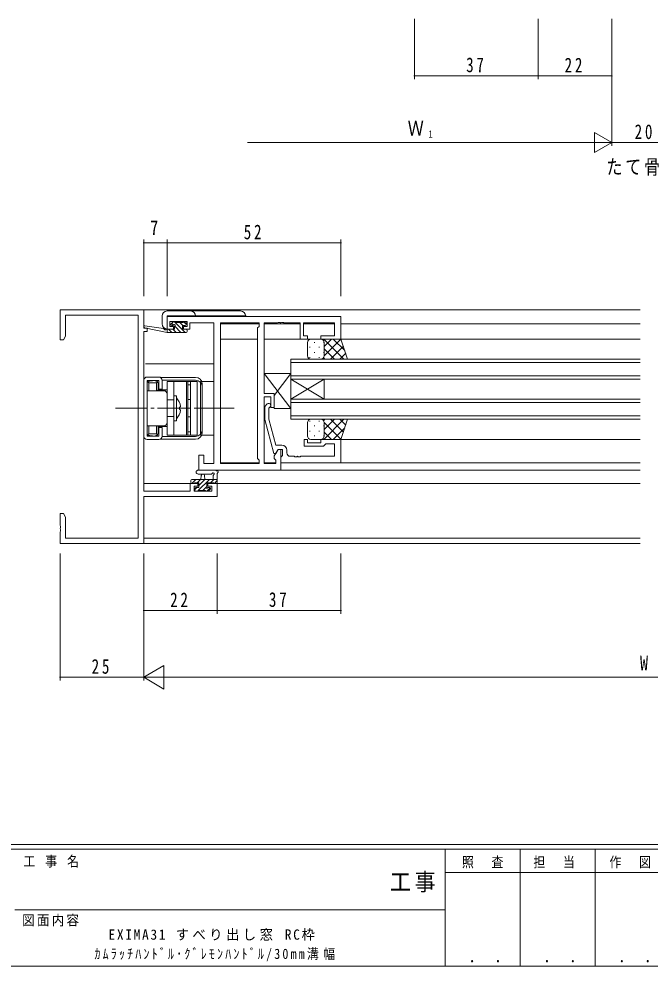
# Model space of a CAD drawing. Units: millimetres on the paper. Extents: x -397 to 397, y -282 to 282.
# Drawn here: x -6.2 to 182.6, y -282.1 to 1.3 of the extents above; entities that cross this region are included whole.
import ezdxf
from ezdxf.enums import TextEntityAlignment as Align

# ---------------------------------------------------------------- set-up
doc = ezdxf.new("R2010")
doc.units = ezdxf.units.MM
doc.linetypes.add('USER2', pattern=[13, 10, -1, 1, -1])
doc.linetypes.add('USER4', pattern=[4, 3, -1])
for name, color, linetype, lineweight in [('0-1_YKK_ZWAK', 7, 'Continuous', 18), ('0-3_YKK_11', 7, 'Continuous', 18), ('0-4_YKK_12', 2, 'Continuous', 18), ('0-6_YKK_13', 4, 'Continuous', 18), ('0-7_YKK_D', 6, 'Continuous', 18)]:
    doc.layers.add(name, color=color, linetype=linetype, lineweight=lineweight)
doc.layers.add('0-2_USER1', color=7, linetype='Continuous')
doc.styles.add('ＭＳ ゴシック', font='')
doc.styles.get('ＭＳ ゴシック').set_extended_font_data('MS Gothic')

msp = doc.modelspace()

# ---------------------------------------------------------------- linework, layer by layer
at = {"layer": '0-1_YKK_ZWAK'}
for p, q in [((376.092, -245.688), (-393.908, -245.688)), ((338.292, -247.088), (-393.908, -247.088)), ((121.292, -247.088), (121.292, -282.088)), ((143.692, -247.088), (143.692, -282.088)), ((166.092, -247.088), (166.092, -282.088)), ((189.476, -254.087), (121.292, -254.087)), ((-7.508, -265.287), (121.292, -265.287)), ((-393.908, -282.088), (338.292, -282.088))]:
    msp.add_line(p, q, dxfattribs=at)
at = {"layer": '0-3_YKK_11'}
for p, q in [((6.092, -85.688), (31.092, -85.688)), ((6.092, -94.688), (6.092, -85.688)), ((29.462, -87.318), (7.722, -87.318)), ((7.722, -87.318), (7.722, -93.596)), ((29.462, -154.058), (29.462, -87.318)), ((31.092, -85.688), (31.092, -91.188)), ((38.092, -87.688), (90.092, -87.688)), ((38.092, -91.488), (38.092, -87.688)), ((90.092, -87.688), (90.092, -94.488)), ((44.092, -89.188), (38.892, -89.188)), ((39.992, -90.688), (39.992, -91.488)), ((42.992, -91.488), (42.992, -90.688)), ((52.092, -89.618), (44.892, -89.618)), ((44.892, -89.618), (44.892, -90.418)), ((44.892, -90.418), (44.892, -91.488)), ((52.092, -131.758), (52.092, -89.618)), ((54.022, -89.618), (65.592, -89.618)), ((54.022, -131.758), (54.022, -89.618)), ((54.022, -131.758), (54.022, -89.618)), ((71.134, -89.618), (67.092, -89.618)), ((67.092, -89.618), (67.092, -110.788)), ((72.317, -89.498), (72.134, -89.618)), ((77.892, -89.618), (73.05, -89.618)), ((77.892, -94.488), (77.892, -89.618)), ((78.892, -89.618), (78.892, -93.488)), ((88.162, -89.618), (78.892, -89.618)), ((31.092, -91.188), (32.092, -91.188)), ((32.092, -92.188), (31.092, -92.188)), ((31.092, -92.188), (31.092, -139.958)), ((32.092, -91.188), (32.092, -92.188)), ((39.992, -91.488), (38.092, -91.488)), ((44.892, -91.488), (42.992, -91.488)), ((65.162, -91.118), (65.162, -130.258)), ((90.092, -94.488), (84.092, -94.488)), ((67.092, -110.788), (70.092, -110.788)), ((69.092, -111.788), (67.092, -111.788)), ((67.092, -111.788), (67.092, -131.758)), ((69.092, -114.988), (69.092, -111.788)), ((70.092, -110.788), (70.092, -114.988)), ((68.492, -115.136), (68.916, -114.712)), ((68.492, -118.426), (68.492, -115.136)), ((70.092, -114.988), (69.092, -114.988)), ((67.292, -118.584), (69.999, -128.688)), ((70.571, -126.188), (68.492, -118.426)), ((84.092, -124.488), (84.092, -125.488)), ((90.092, -124.488), (84.092, -124.488)), ((90.092, -131.488), (90.092, -124.488)), ((70.162, -129.445), (71.292, -127.488)), ((72.392, -126.188), (70.571, -126.188)), ((71.292, -127.488), (72.092, -127.488)), ((71.292, -127.488), (72.592, -127.488)), ((72.092, -127.488), (72.092, -133.688)), ((72.592, -127.488), (72.592, -129.288)), ((79.092, -126.488), (84.892, -126.488)), ((84.092, -125.488), (80.092, -125.488)), ((88.162, -125.788), (88.162, -129.558)), ((47.592, -129.188), (49.092, -129.188)), ((47.592, -133.688), (47.592, -129.188)), ((49.092, -129.188), (49.092, -131.758)), ((72.392, -129.488), (72.092, -129.788)), ((72.092, -129.788), (72.092, -131.488)), ((72.592, -129.288), (72.392, -129.488)), ((73.892, -128.558), (73.892, -127.688)), ((88.162, -129.558), (78.05, -129.558)), ((49.092, -131.758), (52.092, -131.758)), ((65.592, -131.758), (54.022, -131.758)), ((67.092, -131.758), (70.592, -131.758)), ((72.092, -131.488), (90.092, -131.488)), ((72.092, -133.688), (47.592, -133.688)), ((50.292, -138.488), (50.292, -137.688)), ((50.292, -137.688), (53.092, -137.688)), ((51.462, -138.488), (50.292, -138.488)), ((51.462, -139.958), (51.462, -138.488)), ((53.092, -137.688), (53.092, -141.588)), ((31.092, -139.958), (44.992, -139.958)), ((31.092, -141.588), (31.092, -155.688)), ((53.092, -141.588), (31.092, -141.588)), ((46.192, -139.958), (51.462, -139.958)), ((7.722, -147.779), (7.722, -154.058)), ((6.092, -152.146), (6.212, -151.963)), ((6.092, -155.688), (6.092, -152.146)), ((6.212, -151.963), (6.212, -151.413)), ((31.092, -155.688), (6.092, -155.688)), ((7.722, -154.058), (29.462, -154.058))]:
    msp.add_line(p, q, dxfattribs=at)
for points in [[(38.892, -89.188), (38.892, -90.688), (39.992, -90.688)], [(42.992, -90.688), (44.092, -90.688), (44.092, -89.188)], [(65.592, -89.618), (65.592, -90.688), (65.162, -91.118)], [(72.134, -89.618), (72.05, -89.618), (71.867, -89.498), (71.317, -89.498), (71.134, -89.618)], [(73.05, -89.618), (72.867, -89.498), (72.317, -89.498)], [(84.092, -94.488), (84.092, -93.488), (88.162, -93.488), (88.162, -89.618)], [(78.892, -93.488), (80.092, -93.488), (80.092, -94.488), (77.892, -94.488)], [(7.722, -93.596), (7.092, -94.688), (6.092, -94.688)], [(68.068, -113.863), (67.292, -114.639), (67.292, -118.584)], [(80.092, -125.488), (80.092, -124.488), (79.092, -124.488), (79.092, -126.488)], [(69.999, -128.688), (70.599, -128.688), (71.292, -127.488)], [(84.892, -126.488), (85.392, -125.988), (85.592, -125.788), (88.162, -125.788)], [(65.162, -130.258), (65.592, -130.688), (65.592, -131.758)], [(70.592, -131.758), (70.592, -130.688), (70.162, -130.258), (70.162, -129.445)], [(78.05, -129.558), (77.867, -129.678), (77.317, -129.678), (77.134, -129.558), (77.05, -129.558), (76.867, -129.678), (76.317, -129.678), (76.134, -129.558), (74.892, -129.558)], [(44.992, -139.958), (44.992, -137.688), (47.292, -137.688), (47.292, -138.488), (46.192, -138.488), (46.192, -139.958)], [(6.212, -151.413), (6.092, -151.229), (6.092, -151.146), (6.212, -150.963), (6.212, -150.413), (6.092, -150.229), (6.092, -146.688), (7.092, -146.688), (7.722, -147.779)]]:
    msp.add_lwpolyline(points, dxfattribs=at)
for centre, radius, start, end in [((68.492, -114.288), 0.6, 314.99999, 135.00001), ((72.392, -127.688), 1.5, 0.00001, 89.99999), ((74.892, -128.558), 1, 180.00001, 269.99999)]:
    msp.add_arc(centre, radius, start, end, dxfattribs=at)
at = {"layer": '0-4_YKK_12'}
for p, q in [((30.792, -85.688), (179.592, -85.688)), ((65.59, -89.888), (54.023, -89.888)), ((77.89, -89.888), (67.093, -89.888)), ((88.16, -89.888), (78.893, -89.888)), ((90.092, -89.888), (179.592, -89.888)), ((65.162, -94.488), (54.022, -94.488)), ((67.092, -94.488), (179.592, -94.488)), ((31.592, -101.888), (52.092, -101.888)), ((75.092, -100.488), (75.092, -106.488)), ((75.092, -100.488), (179.592, -100.488)), ((75.092, -101.488), (179.592, -101.488)), ((75.092, -105.488), (179.592, -105.488)), ((75.092, -106.488), (75.092, -112.488)), ((75.092, -106.488), (85.092, -112.488)), ((75.092, -112.488), (85.092, -106.488)), ((75.092, -106.488), (179.592, -106.488)), ((85.092, -106.488), (85.092, -112.488)), ((75.092, -118.488), (75.092, -112.488)), ((75.092, -112.488), (179.592, -112.488)), ((75.092, -113.488), (179.592, -113.488)), ((75.092, -117.488), (179.592, -117.488)), ((75.092, -118.488), (179.592, -118.488)), ((89.592, -124.488), (179.592, -124.488)), ((65.59, -131.488), (54.023, -131.488)), ((70.59, -131.488), (67.093, -131.488)), ((72.092, -131.488), (179.592, -131.488)), ((71.792, -133.688), (179.592, -133.688)), ((31.092, -137.688), (47.592, -137.688)), ((49.992, -137.688), (179.592, -137.688)), ((30.792, -155.688), (179.592, -155.688)), ((31.092, -154.058), (179.592, -154.058))]:
    msp.add_line(p, q, dxfattribs=at)
at = {"layer": '0-6_YKK_13'}
for p, q in [((36.59, -87.568), (36.59, -89.968)), ((60.09, -86.068), (38.09, -86.068)), ((38.09, -87.568), (61.59, -87.568)), ((38.09, -91.468), (38.09, -87.568)), ((36.98, -91.314), (31.438, -90.491)), ((39.78, -89.376), (39.28, -89.876)), ((40.02, -90.32), (39.428, -89.728)), ((39.492, -90.388), (39.831, -90.388)), ((40.592, -89.288), (39.992, -89.288)), ((43.535, -92.488), (40.335, -89.288)), ((42.188, -92.488), (40.359, -90.659)), ((42.792, -89.488), (40.792, -89.488)), ((42.782, -90.388), (41.882, -89.488)), ((42.692, -90.388), (43.492, -90.388)), ((42.692, -91.488), (42.692, -90.388)), ((43.492, -89.288), (42.992, -89.288)), ((43.792, -90.051), (43.029, -89.288)), ((43.792, -90.088), (43.792, -89.588)), ((38.094, -92.488), (31.333, -91.081)), ((40.292, -91.488), (38.094, -91.488)), ((38.147, -92.488), (38.094, -92.435)), ((43.792, -92.488), (38.094, -92.488)), ((39.494, -92.488), (38.494, -91.488)), ((40.841, -92.488), (39.841, -91.488)), ((40.292, -90.849), (40.292, -91.488)), ((43.792, -91.488), (42.692, -91.488)), ((44.07, -91.676), (43.903, -91.509)), ((44.092, -92.188), (44.092, -91.788)), ((80.092, -99.488), (80.092, -95.488)), ((81.092, -94.488), (84.092, -94.488)), ((82.172, -95.408), (82.172, -95.608)), ((90.092, -94.488), (84.092, -94.488)), ((84.405, -94.538), (84.455, -94.488)), ((84.96, -94.488), (90.96, -100.488)), ((85.002, -95.408), (85.002, -95.608)), ((85.092, -96.679), (87.284, -94.488)), ((85.092, -99.508), (90.097, -94.503)), ((85.092, -95.488), (85.092, -99.488)), ((85.092, -95.488), (85.092, -99.488)), ((87.788, -94.488), (91.243, -97.943)), ((92.092, -100.488), (90.092, -94.488)), ((80.757, -96.823), (80.757, -97.023)), ((82.172, -98.438), (82.172, -98.638)), ((83.587, -96.823), (83.587, -97.023)), ((85.002, -98.438), (85.002, -98.638)), ((85.092, -97.448), (88.132, -100.488)), ((86.94, -100.488), (90.804, -96.624)), ((89.769, -100.488), (91.511, -98.745)), ((80.757, -99.853), (80.757, -100.053)), ((84.092, -100.488), (81.092, -100.488)), ((83.587, -99.853), (83.587, -100.053)), ((84.092, -100.488), (92.092, -100.488)), ((84.112, -100.488), (84.112, -100.487)), ((84.897, -100.081), (85.303, -100.488)), ((75.092, -104.788), (67.092, -104.788)), ((67.092, -104.788), (67.092, -110.788)), ((75.092, -115.288), (67.092, -104.788)), ((75.092, -104.788), (70.092, -111.351)), ((75.092, -115.288), (75.092, -104.788)), ((31.092, -123.538), (31.092, -106.838)), ((32.092, -105.838), (35.592, -105.838)), ((35.592, -106.838), (32.092, -106.838)), ((32.092, -123.538), (32.092, -106.838)), ((32.592, -107.538), (32.297, -107.243)), ((32.592, -107.538), (32.592, -109.938)), ((32.792, -107.038), (32.892, -107.038)), ((32.892, -107.038), (32.892, -106.938)), ((32.892, -106.938), (33.692, -106.938)), ((33.692, -106.838), (34.692, -106.838)), ((33.692, -106.838), (33.692, -106.938)), ((34.692, -106.838), (34.692, -107.038)), ((34.892, -107.538), (35.187, -107.243)), ((35.592, -106.838), (35.592, -109.438)), ((46.592, -105.938), (36.028, -105.938)), ((46.592, -106.788), (36.58, -106.788)), ((36.592, -109.438), (36.592, -106.838)), ((38.092, -107.188), (44.292, -107.188)), ((38.092, -123.188), (38.092, -107.188)), ((40.092, -123.188), (40.092, -107.188)), ((43.892, -107.188), (47.092, -107.188)), ((43.892, -123.188), (43.892, -107.188)), ((44.292, -107.188), (44.292, -123.188)), ((45.092, -123.188), (45.092, -107.188)), ((47.092, -107.188), (47.092, -123.188)), ((52.09, -107.188), (48.09, -107.188)), ((48.09, -107.188), (48.09, -123.188)), ((52.09, -123.188), (52.09, -107.188)), ((32.092, -122.638), (32.092, -107.738)), ((37.092, -109.938), (32.092, -109.938)), ((35.392, -109.688), (35.142, -109.938)), ((35.392, -109.688), (35.392, -107.738)), ((35.392, -109.688), (38.092, -109.688)), ((36.592, -109.438), (35.592, -109.438)), ((36.592, -109.688), (36.342, -109.938)), ((36.592, -109.688), (36.592, -109.938)), ((44.292, -108.188), (45.092, -108.188)), ((44.292, -122.188), (44.292, -108.188)), ((45.092, -108.188), (45.092, -122.188)), ((48.592, -107.938), (48.592, -122.438)), ((38.092, -110.938), (38.092, -119.438)), ((40.087, -111.438), (40.892, -111.438)), ((40.092, -112.688), (40.092, -111.438)), ((40.892, -111.438), (40.892, -118.938)), ((67.092, -110.788), (70.092, -110.788)), ((70.092, -110.788), (70.092, -115.288)), ((42.089, -114.64), (41.792, -114.938)), ((41.792, -115.438), (41.792, -114.938)), ((42.089, -115.735), (41.792, -115.438)), ((48.592, -115.188), (47.092, -115.188)), ((70.092, -115.288), (75.092, -115.288)), ((40.892, -118.938), (40.087, -118.938)), ((40.092, -118.938), (40.092, -117.688)), ((80.757, -119.123), (80.757, -118.923)), ((84.092, -118.488), (81.092, -118.488)), ((83.587, -119.123), (83.587, -118.923)), ((84.092, -118.488), (92.092, -118.488)), ((84.112, -118.488), (84.112, -118.488)), ((84.897, -118.894), (85.303, -118.488)), ((84.96, -124.488), (90.96, -118.488)), ((85.092, -121.527), (88.132, -118.488)), ((86.94, -118.488), (90.804, -122.351)), ((89.769, -118.488), (91.511, -120.23)), ((92.092, -118.488), (90.092, -124.488)), ((37.092, -120.438), (32.092, -120.438)), ((32.592, -120.438), (32.592, -122.838)), ((34.892, -120.438), (34.892, -122.838)), ((35.392, -120.688), (35.142, -120.438)), ((35.392, -120.688), (38.092, -120.688)), ((35.392, -122.638), (35.392, -120.688)), ((36.592, -120.938), (35.592, -120.938)), ((35.592, -120.938), (35.592, -123.538)), ((36.342, -120.438), (36.592, -120.688)), ((36.592, -120.438), (36.592, -120.688)), ((36.592, -123.538), (36.592, -120.938)), ((80.092, -119.488), (80.092, -123.488)), ((82.172, -120.538), (82.172, -120.338)), ((85.002, -120.538), (85.002, -120.338)), ((85.092, -119.467), (90.097, -124.473)), ((85.092, -123.488), (85.092, -119.488)), ((85.092, -123.488), (85.092, -119.488)), ((87.788, -124.488), (91.243, -121.033)), ((35.592, -123.538), (32.092, -123.538)), ((35.592, -124.538), (32.092, -124.538)), ((32.792, -123.338), (32.892, -123.338)), ((32.892, -123.338), (32.892, -123.438)), ((32.892, -123.438), (33.692, -123.438)), ((33.692, -123.538), (33.692, -123.438)), ((33.692, -123.538), (34.692, -123.538)), ((34.692, -123.538), (34.692, -123.338)), ((34.892, -122.838), (35.187, -123.133)), ((46.592, -124.438), (36.028, -124.438)), ((46.592, -123.588), (36.58, -123.588)), ((44.292, -123.188), (38.092, -123.188)), ((47.092, -123.188), (43.892, -123.188)), ((45.092, -122.188), (44.292, -122.188)), ((80.757, -122.153), (80.757, -121.953)), ((81.092, -124.488), (84.092, -124.488)), ((82.172, -123.568), (82.172, -123.368)), ((83.587, -122.153), (83.587, -121.953)), ((90.092, -124.488), (84.092, -124.488)), ((84.405, -124.437), (84.455, -124.488)), ((85.002, -123.568), (85.002, -123.368)), ((85.092, -122.296), (87.284, -124.488)), ((47.364, -133.688), (52.526, -133.688)), ((47.364, -134.888), (51.325, -134.89)), ((48.192, -136.488), (48.294, -135.343)), ((49.392, -136.488), (49.29, -135.343)), ((51.892, -135.307), (51.892, -136.488)), ((53.092, -137.388), (53.092, -134.707)), ((45.192, -136.788), (45.192, -137.388)), ((45.487, -137.688), (46.687, -136.488)), ((53.092, -136.488), (45.492, -136.488)), ((45.492, -137.688), (46.092, -137.688)), ((47.034, -137.488), (48.034, -136.488)), ((47.428, -139.788), (50.728, -136.488)), ((47.592, -138.277), (49.381, -136.488)), ((48.775, -139.788), (49.755, -138.808)), ((49.992, -137.488), (51.992, -137.488)), ((49.992, -138.427), (49.992, -137.488)), ((51.075, -137.488), (52.075, -136.488)), ((52.192, -137.688), (52.792, -137.688)), ((52.222, -137.688), (53.092, -136.818)), ((46.392, -139.477), (46.981, -138.888)), ((46.392, -139.188), (46.392, -139.688)), ((46.692, -139.988), (47.192, -139.988)), ((47.233, -139.983), (47.388, -139.828)), ((47.392, -139.788), (49.492, -139.788)), ((49.692, -139.988), (50.292, -139.988)), ((49.922, -139.988), (50.966, -138.944)), ((50.792, -138.888), (50.453, -138.888)), ((50.504, -139.9), (51.004, -139.4))]:
    msp.add_line(p, q, dxfattribs=at)
at = {"layer": '0-6_YKK_13', "linetype": 'USER4'}
for p, q in [((40.092, -112.688), (38.092, -112.688)), ((44.292, -112.588), (45.092, -112.588)), ((40.092, -117.688), (38.092, -117.688)), ((44.292, -117.788), (45.092, -117.788))]:
    msp.add_line(p, q, dxfattribs=at)
at = {"layer": '0-6_YKK_13', "linetype": 'USER2'}
msp.add_line((58.172, -115.188), (22.683, -115.188), dxfattribs=at)
at = {"layer": '0-6_YKK_13'}
for points in [[(38.094, -92.488), (38.094, -91.488), (38.007, -91.474)], [(34.892, -109.938), (34.892, -107.538), (32.592, -107.538)], [(34.892, -122.838), (32.592, -122.838), (32.297, -123.133)], [(48.09, -123.188), (52.09, -123.188), (48.09, -123.188)], [(46.292, -137.488), (47.592, -137.488), (47.592, -138.888), (46.692, -138.888)]]:
    msp.add_lwpolyline(points, dxfattribs=at)
for centre, radius, start, end in [((38.09, -87.568), 1.5, 90, 180), ((45.09, -87.568), 1.5, 0, 90), ((60.09, -87.568), 1.5, 0, 90), ((31.394, -90.788), 0.3, 81.55064, 258.25019), ((38.09, -89.968), 1.5, 180, 270), ((39.492, -90.088), 0.3, 135, 270), ((39.992, -89.588), 0.3, 90, 135), ((39.831, -90.088), 0.3, 270, 326.94427), ((40.292, -90.388), 0.25, 303.05573, 146.94427), ((40.592, -90.849), 0.3, 123.05573, 180), ((40.592, -89.488), 0.2, 0, 90), ((42.992, -89.488), 0.2, 90, 180), ((43.492, -89.588), 0.3, 0, 90), ((43.492, -90.088), 0.3, 270, 0), ((36.936, -91.611), 0.3, 21.55064, 81.55064), ((37.494, -91.391), 0.3, 201.55064, 320.80246), ((37.959, -91.77), 0.3, 80.80246, 140.80246), ((43.792, -91.788), 0.3, 0, 90), ((43.792, -92.188), 0.3, 270, 0), ((81.092, -95.488), 1, 89.9999, 179.9999), ((84.092, -95.488), 1, 359.9999, 89.9999), ((84.092, -95.488), 1, 359.9999, 89.9999), ((81.092, -99.488), 1, 179.9999, 269.9999), ((84.092, -99.488), 1, 269.9999, 359.9999), ((84.092, -99.488), 1, 269.9999, 359.9999), ((32.092, -106.838), 1, 90, 180), ((32.792, -107.738), 0.7, 90, 180), ((34.692, -107.738), 0.7, 0, 90), ((35.592, -106.838), 1, 0, 90), ((46.592, -107.938), 2, 0, 90), ((46.592, -108.788), 2, 0, 90), ((37.092, -110.938), 1, 0, 90), ((37.512, -115.188), 4.61, 6.81933, 42.84561), ((37.512, -115.188), 4.61, 317.15439, 353.18067), ((81.092, -119.488), 1, 90.0001, 180.0001), ((84.092, -119.488), 1, 0.0001, 90.0001), ((84.092, -119.488), 1, 0.0001, 90.0001), ((37.092, -119.438), 1, 270, 0), ((46.592, -121.588), 2, 270, 0), ((32.092, -123.538), 1, 180, 270), ((32.792, -122.638), 0.7, 180, 270), ((34.692, -122.638), 0.7, 270, 0), ((35.592, -123.538), 1, 270, 0), ((46.592, -122.438), 2, 270, 0), ((81.092, -123.488), 1, 180.0001, 270.0001), ((84.092, -123.488), 1, 270.0001, 0.0001), ((84.092, -123.488), 1, 270.0001, 0.0001), ((47.364, -134.288), 0.6, 89.95977, 269.95977), ((48.792, -135.388), 0.5, 5.09207, 174.90793), ((51.325, -134.59), 0.3, 269.95977, 340.81024), ((51.892, -134.788), 0.3, 300, 160.81024), ((52.192, -135.307), 0.3, 120, 180), ((52.526, -133.988), 0.3, 40.52878, 90), ((52.982, -133.598), 0.3, 220.52878, 280.52878), ((53.092, -134.188), 0.3, 300, 100.52878), ((53.392, -134.707), 0.3, 120, 180), ((45.492, -136.788), 0.3, 90, 180), ((45.492, -137.388), 0.3, 180, 270), ((46.092, -137.488), 0.2, 270, 0), ((49.992, -138.888), 0.25, 123.05573, 326.94427), ((49.692, -138.427), 0.3, 303.05573, 0), ((52.192, -137.488), 0.2, 180, 270), ((52.792, -137.388), 0.3, 270, 0), ((46.692, -139.188), 0.3, 90, 180), ((46.692, -139.688), 0.3, 180, 270), ((47.192, -139.788), 0.2, 270, 0), ((49.692, -139.788), 0.2, 180, 270), ((50.453, -139.188), 0.3, 90, 146.94427), ((50.292, -139.688), 0.3, 270, 315), ((50.792, -139.188), 0.3, 315, 90)]:
    msp.add_arc(centre, radius, start, end, dxfattribs=at)
at = {"layer": '0-7_YKK_D'}
for p, q in [((112.092, 1.312), (112.092, -16.688)), ((149.092, 1.312), (149.092, -16.688)), ((149.092, 1.312), (149.092, -16.688)), ((171.092, 1.312), (171.092, -16.688)), ((171.092, 1.312), (171.092, -36.688)), ((171.092, 1.312), (171.092, -36.687)), ((149.092, -15.688), (112.092, -15.688)), ((171.092, -15.688), (149.092, -15.688)), ((62.092, -35.688), (165.092, -35.687)), ((171.092, -35.687), (160.7, -35.688)), ((171.092, -35.687), (165.896, -38.687)), ((191.092, -35.688), (171.092, -35.688)), ((31.092, -81.688), (31.092, -64.688)), ((38.092, -81.688), (38.092, -64.688)), ((38.092, -81.688), (38.092, -64.688)), ((90.092, -81.688), (90.092, -64.688)), ((31.092, -65.688), (38.092, -65.688)), ((38.092, -65.688), (90.092, -65.688)), ((6.092, -158.688), (6.092, -196.688)), ((31.092, -158.688), (31.092, -196.688)), ((31.092, -158.688), (31.092, -196.688)), ((31.092, -158.688), (31.092, -176.688)), ((53.092, -158.688), (53.092, -176.688)), ((53.092, -158.688), (53.092, -176.688)), ((90.092, -158.688), (90.092, -176.688)), ((31.092, -175.688), (53.092, -175.688)), ((53.092, -175.688), (90.092, -175.688)), ((31.092, -195.688), (37.154, -192.188)), ((6.092, -195.688), (31.092, -195.688)), ((31.092, -195.688), (43.216, -195.688)), ((324.092, -195.688), (38.092, -195.688))]:
    msp.add_line(p, q, dxfattribs=at)
for points in [[(171.092, -35.687), (165.896, -32.687), (165.896, -38.687)], [(31.092, -195.688), (37.154, -199.188), (37.154, -192.188)]]:
    msp.add_lwpolyline(points, dxfattribs=at)
for centre, start, end in [((112.092, -15.688), 0, 180), ((112.092, -15.688), 180, 0), ((149.092, -15.688), 0, 180), ((149.092, -15.688), 0, 180), ((149.092, -15.688), 180, 0), ((149.092, -15.688), 180, 0), ((171.092, -15.688), 0, 180), ((171.092, -15.688), 180, 0), ((31.092, -65.688), 0, 180), ((31.092, -65.688), 180, 0), ((38.092, -65.688), 0, 180), ((38.092, -65.688), 0, 180), ((38.092, -65.688), 180, 0), ((38.092, -65.688), 180, 0), ((90.092, -65.688), 0, 180), ((90.092, -65.688), 180, 0), ((31.092, -175.688), 0, 180), ((31.092, -175.688), 180, 0), ((53.092, -175.688), 0, 180), ((53.092, -175.688), 0, 180), ((53.092, -175.688), 180, 0), ((53.092, -175.688), 180, 0), ((90.092, -175.688), 0, 180), ((90.092, -175.688), 180, 0), ((6.092, -195.688), 0, 180), ((6.092, -195.688), 180, 0)]:
    msp.add_arc(centre, 0.106, start, end, dxfattribs=at)

# ---------------------------------------------------------------- texts
at = {"layer": '0-1_YKK_ZWAK', "attachment_point": 7, "style": 'ＭＳ ゴシック'}
for s, insert, char_height in [('\\T1.22;\\W0.85;工\\~事\\~名', (-4.896, -252.62), 3.079), ('\\T1.24;\\W0.85;照\\~\\~査', (126.281, -252.868), 3.079), ('\\T1.24;\\W0.85;担\\~\\~当', (147.646, -252.868), 3.079), ('\\T1.24;\\W0.85;作\\~\\~図', (170.412, -252.85), 3.079), ('\\T1.17;\\W0.9;工事', (104.723, -260.044), 5.132), ('\\T1.17;\\W0.9;図面内容', (-5.291, -270.236), 3.079), ('\\T1.24;\\W0.85;\\~．\\~．', (125.747, -281.034), 3.592), ('\\T1.24;\\W0.85;\\~．\\~．', (148.147, -281.034), 3.592), ('\\T1.24;\\W0.85;\\~．\\~．', (170.547, -281.034), 3.592)]:
    msp.add_mtext(s, dxfattribs=dict(at, insert=insert, char_height=char_height))
at = {"layer": '0-2_USER1', "attachment_point": 7, "style": 'ＭＳ ゴシック'}
for s, insert, char_height in [('\\T1.17;\\W0.8;たて骨', (169.521, -45.619), 4.399), ('\\T1.26;\\W0.95;EXIMA31\\~すべり出し窓\\~RC枠', (20.569, -274.537), 3.079), ('\\T1.37;\\W0.85;ｶﾑﾗｯﾁﾊﾝﾄﾞﾙ･ｸﾞﾚﾓﾝﾊﾝﾄﾞﾙ/30mm溝幅', (16.349, -280.712), 3.079)]:
    msp.add_mtext(s, dxfattribs=dict(at, insert=insert, char_height=char_height))
at = {"layer": '0-7_YKK_D', "color": 7, "style": 'ＭＳ ゴシック', "width": 0.8}
for s, height, p in [('Ｗ', 4.399, (110.059, -34.888)), ('1', 2.199, (116.296, -34.888)), ('7', 4.399, (33.045, -64.688)), ('W', 4.399, (179.557, -194.888))]:
    msp.add_text(s, height=height, dxfattribs=at).set_placement(p, align=Align.BOTTOM_LEFT)
at = {"layer": '0-7_YKK_D', "color": 7, "char_height": 4.399, "attachment_point": 7, "style": 'ＭＳ ゴシック'}
for s, insert in [('\\T1.37;\\W0.75;37', (127.546, -14.688)), ('\\T1.37;\\W0.75;22', (156.997, -14.688)), ('\\T1.37;\\W0.75;20', (177.949, -34.688)), ('\\T1.37;\\W0.75;52', (61.01, -64.688)), ('\\T1.37;\\W0.75;22', (38.997, -174.688)), ('\\T1.37;\\W0.75;37', (68.546, -174.688)), ('\\T1.37;\\W0.75;25', (15.51, -194.688))]:
    msp.add_mtext(s, dxfattribs=dict(at, insert=insert))

doc.saveas('drawing.dxf')
